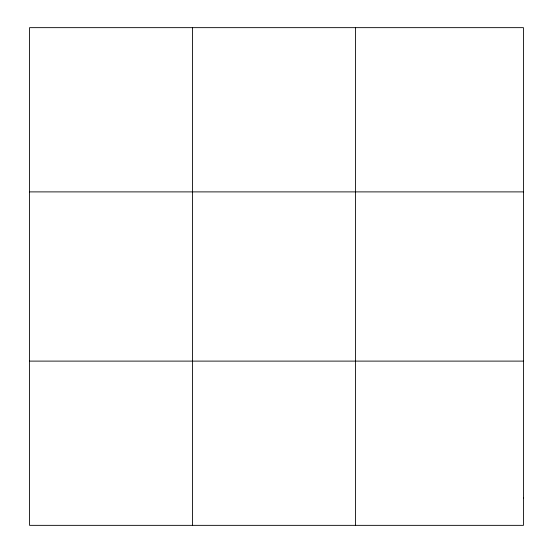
<?xml version="1.0" encoding="UTF-8"?>
<svg xmlns="http://www.w3.org/2000/svg" width="553" height="553" viewBox="0 0 553 553"><rect width="100%" height="100%" fill="white"/><g stroke="black" fill="none" stroke-linecap="round" stroke-linejoin="round"><path stroke-width="0.83" d="M192.541 525.35L192.541 27.65M355.524 525.35L355.524 27.65M29.558 191.891L523.442 191.891M29.558 361.109L523.442 361.109M523.442 497.976L523.442 525.35L29.558 525.35L29.558 27.65L523.442 27.65L523.442 497.976"/></g></svg>
